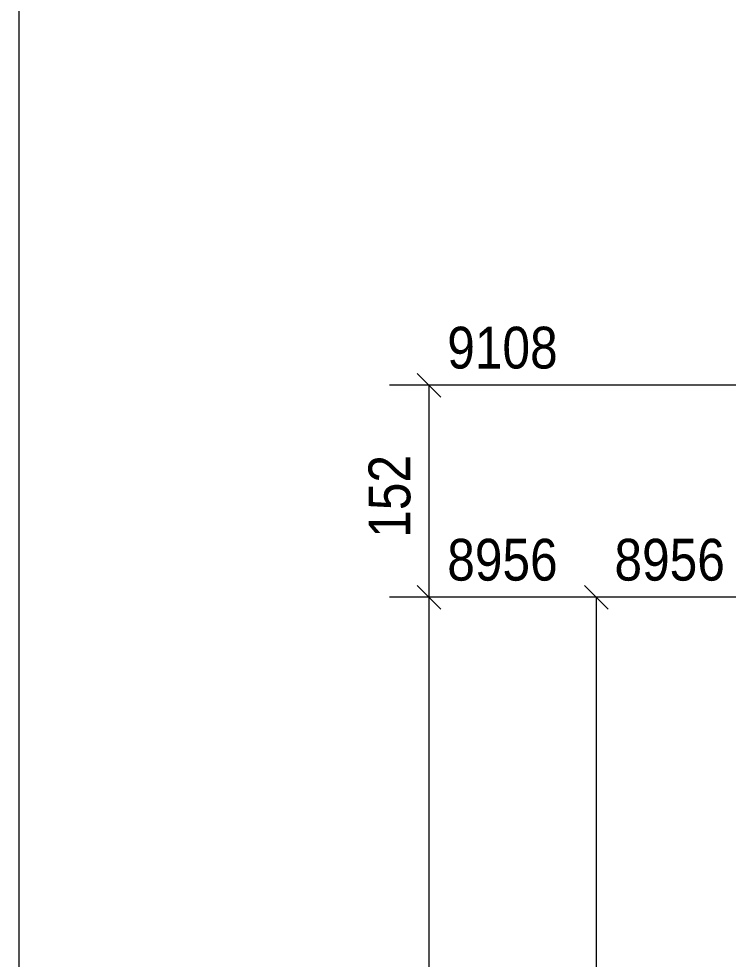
# Model space of a CAD drawing. Header units: millimetres. Extents: x 2 to 579, y 1 to 825.
# Drawn here: x 5 to 55.9, y 658.3 to 725.8 of the extents above; entities that cross this region are included whole.
import ezdxf

# ---------------------------------------------------------------- set-up
doc = ezdxf.new("R2010")
doc.units = ezdxf.units.MM
doc.linetypes.add('XKITLINE00', pattern=[0])
doc.layers.add('Dimensions', color=7, linetype='Continuous', lineweight=0)
doc.layers.add('DrawingSheet', color=5, linetype='Continuous', lineweight=0)
doc.styles.add('ARIAL', font='ARIAL.TTF')

# ---------------------------------------------------------------- blocks, each defined once
blk = doc.blocks.new('*A114')
at = {"layer": 'DrawingSheet', "color": 5, "linetype": 'XKITLINE00', "lineweight": 0}
blk.add_line((5, 825), (5, 5), dxfattribs=at)
blk = doc.blocks.new('*A202')
at = {"layer": 'Dimensions', "color": 7, "linetype": 'XKITLINE00', "lineweight": 0}
for p, q in [((33.601, 685.123), (35.299, 683.425)), ((67.45, 684.274), (31.6, 684.274)), ((34.45, 337.476), (34.45, 684.274))]:
    blk.add_line(p, q, dxfattribs=at)
at = {"layer": 'Dimensions', "color": 3}
blk.add_point((34.45, 684.274), dxfattribs=at)
at = {"layer": 'Dimensions', "color": 3, "style": 'ARIAL', "width": 0.85}
blk.add_text('8956', height=3, dxfattribs=at).set_placement((35.75, 685.474))
blk = doc.blocks.new('*A203')
at = {"layer": 'Dimensions', "color": 7, "linetype": 'XKITLINE00', "lineweight": 0}
for p, q in [((33.601, 700.351), (35.299, 698.654)), ((81.45, 699.502), (31.6, 699.502)), ((34.45, 684.274), (34.45, 699.502)), ((33.601, 685.123), (35.299, 683.425)), ((67.45, 684.274), (31.6, 684.274))]:
    blk.add_line(p, q, dxfattribs=at)
at = {"layer": 'Dimensions', "color": 3}
for p in [(34.45, 699.502), (34.45, 684.274)]:
    blk.add_point(p, dxfattribs=at)
at = {"layer": 'Dimensions', "color": 3, "style": 'ARIAL', "width": 0.85}
blk.add_text('9108', height=3, dxfattribs=at).set_placement((35.75, 700.702))
blk.add_text('152', height=3, rotation=90.00021, dxfattribs=at).set_placement((33.1, 688.55))
blk = doc.blocks.new('*A205')
at = {"layer": 'Dimensions', "color": 7, "linetype": 'XKITLINE00', "lineweight": 0}
for p, q in [((45.601, 685.123), (47.299, 683.425)), ((67.45, 684.274), (43.6, 684.274)), ((46.45, 247.799), (46.45, 684.274))]:
    blk.add_line(p, q, dxfattribs=at)
at = {"layer": 'Dimensions', "color": 3}
blk.add_point((46.45, 684.274), dxfattribs=at)
at = {"layer": 'Dimensions', "color": 3, "style": 'ARIAL', "width": 0.85}
blk.add_text('8956', height=3, dxfattribs=at).set_placement((47.75, 685.474))

msp = doc.modelspace()

# ---------------------------------------------------------------- block references
at = {"lineweight": 0}
for name in ['*A114', '*A203', '*A202', '*A205']:
    msp.add_blockref(name, (0, 0), dxfattribs=at)

doc.saveas('drawing.dxf')
